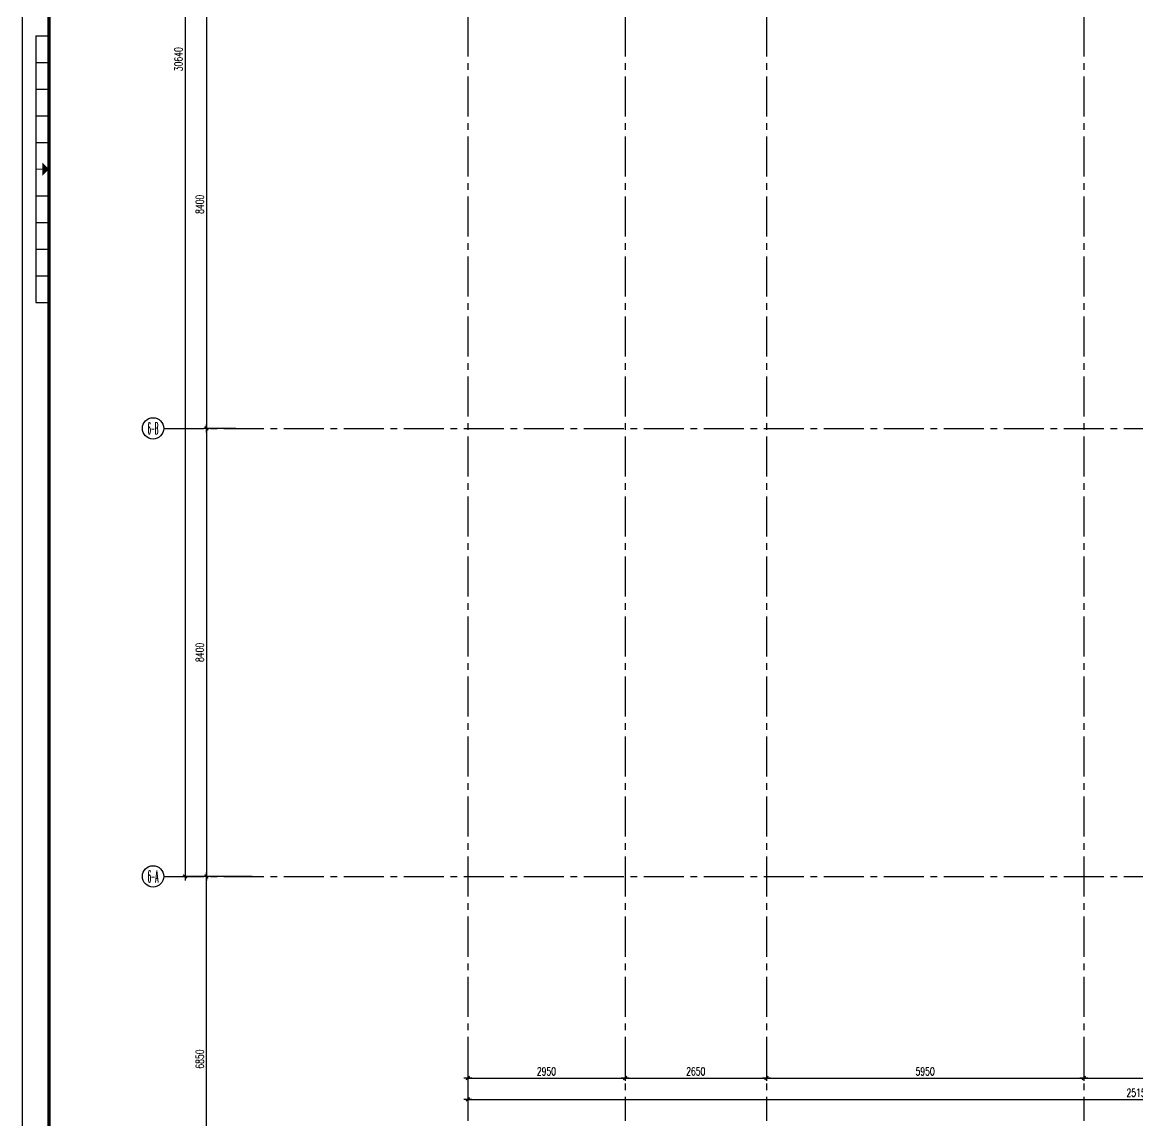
# Model space of a CAD drawing. Extents: x -395226 to -176901, y -140672 to 68263.
# Drawn here: x -395226 to -374314, y 20700 to 41292 of the extents above; entities that cross this region are included whole.
import ezdxf
from ezdxf.enums import TextEntityAlignment as Align

# ---------------------------------------------------------------- set-up
doc = ezdxf.new("R2010")
doc.units = 0
doc.header["$LTSCALE"] = 1000
doc.header["$MEASUREMENT"] = 0
doc.linetypes.add('ACAD_ISO08W100', pattern=[36, 24, -3, 6, -3])
doc.linetypes.add('Plans$0$CENTER2', pattern=[1.125, 0.75, -0.125, 0.125, -0.125])
doc.layers.get('0').update_dxf_attribs({"linetype": 'CONTINUOUS'})
doc.layers.get('Defpoints').update_dxf_attribs({"linetype": 'CONTINUOUS'})
for name, color, linetype in [('A-AXIS', 3, 'CONTINUOUS'), ('A-AXIS-TEXT', 7, 'CONTINUOUS'), ('A-DOTE', 8, 'ACAD_ISO08W100'), ('A-PUB-DIM', 3, 'CONTINUOUS'), ('Plans$0$Grid', 9, 'Plans$0$CENTER2'), ('图框', 7, 'CONTINUOUS')]:
    doc.layers.add(name, color=color, linetype=linetype)
doc.styles.add('COMPLEX', font='COMPLEX')
doc.styles.add('DIM_FONT', font='SIMPLEX', dxfattribs={"width": 0.7, "bigfont": 'GBCBIG'})
doc.dimstyles.new('DIM100', dxfattribs={"dimscale": 100, "dimtxt": 3, "dimasz": 0.01, "dimexe": 1, "dimexo": 1, "dimgap": 1, "dimtad": 1, "dimdec": 0, "dimzin": 0, "dimdsep": 46, "dimtxsty": 'DIM_FONT', "dimblk1": '_DIMX', "dimblk2": '_DIMX', "dimsah": 1, "dimcen": 0.01, "dimclrd": 256, "dimclre": 256, "dimclrt": 7, "dimadec": 0, "dimazin": 0, "dimtfac": 1, "dimtdec": 0, "dimtix": 1, "dimtmove": 2, "dimatfit": 3, "dimldrblk": '_DIMX', "dimfxl": 0, "dimtolj": 1, "dimtzin": 5, "dimarcsym": 0})

# ---------------------------------------------------------------- blocks, each defined once
blk = doc.blocks.new('_DIMX')
blk.add_line((-150, 0), (150, 0))
at = {"const_width": 50}
blk.add_lwpolyline([(-70, -70), (70, 70)], dxfattribs=at)
blk = doc.blocks.new('*D487')
at = {"layer": 'A-PUB-DIM', "lineweight": -2}
for p, q in [((-26848, 6000), (-27448, 6000)), ((-27398, 6000), (-27398, -2399)), ((-26848, -2400), (-27448, -2400))]:
    blk.add_line(p, q, dxfattribs=at)
at = {"layer": 'Defpoints', "color": 0}
for p in [(-26798, 6000), (-27398, -2400), (-26798, -2400)]:
    blk.add_point(p, dxfattribs=at)
at = {"layer": 'A-PUB-DIM', "lineweight": -2, "xscale": 0.5, "yscale": 0.5, "zscale": 0.5}
for p, rotation in [((-27398, 6000), 90), ((-27398, -2400), 270)]:
    blk.add_blockref('_DIMX', p, dxfattribs=dict(at, rotation=rotation))
at = {"layer": 'A-PUB-DIM', "insert": (-27523, 1800), "char_height": 150, "attachment_point": 5, "rotation": 90, "style": 'DIM_FONT'}
blk.add_mtext('\\A1;8400', dxfattribs=at)
blk = doc.blocks.new('*D488')
at = {"layer": 'A-PUB-DIM', "lineweight": -2}
for p, q in [((-26848, -2400), (-27448, -2400)), ((-27398, -2400), (-27398, -10799)), ((-26848, -10800), (-27448, -10800))]:
    blk.add_line(p, q, dxfattribs=at)
at = {"layer": 'Defpoints', "color": 0}
for p in [(-26798, -2400), (-27398, -10800), (-26798, -10800)]:
    blk.add_point(p, dxfattribs=at)
at = {"layer": 'A-PUB-DIM', "lineweight": -2, "xscale": 0.5, "yscale": 0.5, "zscale": 0.5}
for p, rotation in [((-27398, -2400), 90), ((-27398, -10800), 270)]:
    blk.add_blockref('_DIMX', p, dxfattribs=dict(at, rotation=rotation))
at = {"layer": 'A-PUB-DIM', "insert": (-27523, -6600), "char_height": 150, "attachment_point": 5, "rotation": 90, "style": 'DIM_FONT'}
blk.add_mtext('\\A1;8400', dxfattribs=at)
blk = doc.blocks.new('*D489')
at = {"layer": 'A-PUB-DIM', "lineweight": -2}
for p, q in [((-26540, 19840), (-27848, 19840)), ((-27798, 19840), (-27798, -10799)), ((-26540, -10800), (-27848, -10800))]:
    blk.add_line(p, q, dxfattribs=at)
at = {"layer": 'Defpoints', "color": 0}
for p in [(-26490, 19840), (-27798, -10800), (-26490, -10800)]:
    blk.add_point(p, dxfattribs=at)
at = {"layer": 'A-PUB-DIM', "lineweight": -2, "xscale": 0.5, "yscale": 0.5, "zscale": 0.5}
for p, rotation in [((-27798, 19840), 90), ((-27798, -10800), 270)]:
    blk.add_blockref('_DIMX', p, dxfattribs=dict(at, rotation=rotation))
at = {"layer": 'A-PUB-DIM', "insert": (-27923, 4520), "char_height": 150, "attachment_point": 5, "rotation": 90, "style": 'DIM_FONT'}
blk.add_mtext('\\A1;30640', dxfattribs=at)
blk = doc.blocks.new('_AXISO')
blk.add_circle((0, 0), 0.5)
at = {"layer": 'A-AXIS-TEXT', "style": 'COMPLEX', "width": 1.041667}
blk.add_attdef('A', text='', height=0.56, dxfattribs=at).set_placement((-0.25, -0.28), (0.25, -0.28), align=Align.FIT)
blk = doc.blocks.new('*D496')
at = {"layer": 'A-PUB-DIM', "lineweight": -2}
for p, q in [((-22498, -14103), (-22498, -14630)), ((-19548, -14103), (-19548, -14630)), ((-22498, -14580), (-19549, -14580))]:
    blk.add_line(p, q, dxfattribs=at)
at = {"layer": 'Defpoints', "color": 0}
for p in [(-22498, -14053), (-19548, -14053), (-19548, -14580)]:
    blk.add_point(p, dxfattribs=at)
at = {"layer": 'A-PUB-DIM', "lineweight": -2, "xscale": 0.5, "yscale": 0.5, "zscale": 0.5, "rotation": 180}
blk.add_blockref('_DIMX', (-22498, -14580), dxfattribs=at)
at = {"layer": 'A-PUB-DIM', "lineweight": -2, "xscale": 0.5, "yscale": 0.5, "zscale": 0.5}
blk.add_blockref('_DIMX', (-19548, -14580), dxfattribs=at)
at = {"layer": 'A-PUB-DIM', "insert": (-21023, -14455), "char_height": 150, "attachment_point": 5, "style": 'DIM_FONT'}
blk.add_mtext('\\A1;2950', dxfattribs=at)
blk = doc.blocks.new('*D497')
at = {"layer": 'A-PUB-DIM', "lineweight": -2}
for p, q in [((-19548, -14103), (-19548, -14630)), ((-16898, -14103), (-16898, -14630)), ((-19548, -14580), (-16899, -14580))]:
    blk.add_line(p, q, dxfattribs=at)
at = {"layer": 'Defpoints', "color": 0}
for p in [(-19548, -14053), (-16898, -14053), (-16898, -14580)]:
    blk.add_point(p, dxfattribs=at)
at = {"layer": 'A-PUB-DIM', "lineweight": -2, "xscale": 0.5, "yscale": 0.5, "zscale": 0.5, "rotation": 180}
blk.add_blockref('_DIMX', (-19548, -14580), dxfattribs=at)
at = {"layer": 'A-PUB-DIM', "lineweight": -2, "xscale": 0.5, "yscale": 0.5, "zscale": 0.5}
blk.add_blockref('_DIMX', (-16898, -14580), dxfattribs=at)
at = {"layer": 'A-PUB-DIM', "insert": (-18223, -14455), "char_height": 150, "attachment_point": 5, "style": 'DIM_FONT'}
blk.add_mtext('\\A1;2650', dxfattribs=at)
blk = doc.blocks.new('*D498')
at = {"layer": 'A-PUB-DIM', "lineweight": -2}
for p, q in [((-16898, -14103), (-16898, -14630)), ((-10948, -14103), (-10948, -14630)), ((-16898, -14580), (-10949, -14580))]:
    blk.add_line(p, q, dxfattribs=at)
at = {"layer": 'Defpoints', "color": 0}
for p in [(-16898, -14053), (-10948, -14053), (-10948, -14580)]:
    blk.add_point(p, dxfattribs=at)
at = {"layer": 'A-PUB-DIM', "lineweight": -2, "xscale": 0.5, "yscale": 0.5, "zscale": 0.5, "rotation": 180}
blk.add_blockref('_DIMX', (-16898, -14580), dxfattribs=at)
at = {"layer": 'A-PUB-DIM', "lineweight": -2, "xscale": 0.5, "yscale": 0.5, "zscale": 0.5}
blk.add_blockref('_DIMX', (-10948, -14580), dxfattribs=at)
at = {"layer": 'A-PUB-DIM', "insert": (-13923, -14455), "char_height": 150, "attachment_point": 5, "style": 'DIM_FONT'}
blk.add_mtext('\\A1;5950', dxfattribs=at)
blk = doc.blocks.new('*D499')
at = {"layer": 'A-PUB-DIM', "lineweight": -2}
for p, q in [((-10948, -14103), (-10948, -14630)), ((-6548, -14103), (-6548, -14630)), ((-10948, -14580), (-6549, -14580))]:
    blk.add_line(p, q, dxfattribs=at)
at = {"layer": 'Defpoints', "color": 0}
for p in [(-10948, -14053), (-6548, -14053), (-6548, -14580)]:
    blk.add_point(p, dxfattribs=at)
at = {"layer": 'A-PUB-DIM', "lineweight": -2, "xscale": 0.5, "yscale": 0.5, "zscale": 0.5, "rotation": 180}
blk.add_blockref('_DIMX', (-10948, -14580), dxfattribs=at)
at = {"layer": 'A-PUB-DIM', "lineweight": -2, "xscale": 0.5, "yscale": 0.5, "zscale": 0.5}
blk.add_blockref('_DIMX', (-6548, -14580), dxfattribs=at)
at = {"layer": 'A-PUB-DIM', "insert": (-8748, -14455), "char_height": 150, "attachment_point": 5, "style": 'DIM_FONT'}
blk.add_mtext('\\A1;4400', dxfattribs=at)
blk = doc.blocks.new('*D502')
at = {"layer": 'A-PUB-DIM', "lineweight": -2}
for p, q in [((-22498, -13878), (-22498, -15030)), ((2652, -13878), (2652, -15030)), ((-22498, -14980), (2651, -14980))]:
    blk.add_line(p, q, dxfattribs=at)
at = {"layer": 'Defpoints', "color": 0}
for p in [(-22498, -13828), (2652, -13828), (2652, -14980)]:
    blk.add_point(p, dxfattribs=at)
at = {"layer": 'A-PUB-DIM', "lineweight": -2, "xscale": 0.5, "yscale": 0.5, "zscale": 0.5, "rotation": 180}
blk.add_blockref('_DIMX', (-22498, -14980), dxfattribs=at)
at = {"layer": 'A-PUB-DIM', "lineweight": -2, "xscale": 0.5, "yscale": 0.5, "zscale": 0.5}
blk.add_blockref('_DIMX', (2652, -14980), dxfattribs=at)
at = {"layer": 'A-PUB-DIM', "insert": (-9923, -14855), "char_height": 150, "attachment_point": 5, "style": 'DIM_FONT'}
blk.add_mtext('\\A1;25150', dxfattribs=at)
blk = doc.blocks.new('*D475')
at = {"layer": 'A-PUB-DIM', "lineweight": -2}
for p, q in [((-26848, -10800), (-27448, -10800)), ((-27398, -17650), (-27398, -10800)), ((-26848, -17650), (-27448, -17650))]:
    blk.add_line(p, q, dxfattribs=at)
at = {"layer": 'Defpoints', "color": 0}
for p in [(-27398, -10800), (-26798, -10800), (-26798, -17650)]:
    blk.add_point(p, dxfattribs=at)
at = {"layer": 'A-PUB-DIM', "lineweight": -2, "xscale": 0.5, "yscale": 0.5, "zscale": 0.5}
for p, rotation in [((-27398, -10800), 90), ((-27398, -17650), 270)]:
    blk.add_blockref('_DIMX', p, dxfattribs=dict(at, rotation=rotation))
at = {"layer": 'A-PUB-DIM', "insert": (-27523, -14225), "char_height": 150, "attachment_point": 5, "rotation": 90, "style": 'DIM_FONT'}
blk.add_mtext('\\A1;6850', dxfattribs=at)
blk = doc.blocks.new('TJAD_TK_A0')
at = {"layer": '图框'}
for p, q in [((1517.5, -436.65), (1517.5, -431.65)), ((1527.5, -436.65), (1527.5, -431.65)), ((1537.5, -436.65), (1537.5, -431.65)), ((1547.5, -436.65), (1547.5, -431.65)), ((1557.5, -436.65), (1557.5, -431.65)), ((1577.5, -436.65), (1577.5, -431.65)), ((1587.5, -436.65), (1587.5, -431.65)), ((1597.5, -436.65), (1597.5, -431.65)), ((1607.5, -436.65), (1607.5, -431.65)), ((1617.5, -436.65), (1617.5, -431.65)), ((1517.5, -436.65), (1617.5, -436.65)), ((973, -441.7), (2162, -441.7))]:
    blk.add_line(p, q, dxfattribs=at)
at = {"layer": '图框', "const_width": 1.2}
blk.add_lwpolyline([(2152, -431.7), (2152, 389.3), (998, 389.3), (998, -431.7)], close=True, dxfattribs=at)
at = {"layer": '图框', "const_width": 0.3}
blk.add_lwpolyline([(1567.5, -434.15), (1567.5, -436.65)], dxfattribs=at)
at = {"layer": '图框'}
blk.add_solid([(1570, -434.15), (1565, -434.15), (1567.5, -431.65)], dxfattribs=at)
blk = doc.blocks.new('TK-A0')
at = {"layer": '图框', "xscale": 50, "yscale": 50, "zscale": 50, "rotation": 270}
blk.add_blockref('TJAD_TK_A0', (1060, 108100), dxfattribs=at)
blk = doc.blocks.new('Grid')
at = {"layer": 'Plans$0$Grid', "color": 8}
for p, q in [((-22498.2, 23320), (-22498.2, -15380)), ((-19548.2, 23320), (-19548.2, -15380)), ((-16898.2, 23320), (-16898.2, -15380)), ((-10948.2, 23320), (-10948.2, -15380)), ((-28198.2, -2400), (8601.8, -2400)), ((-28198.2, -10800), (8601.8, -10800))]:
    blk.add_line(p, q, dxfattribs=at)
at = {"layer": 'A-AXIS'}
ref = blk.add_blockref('_AXISO', (-28398.2, -2400), dxfattribs=dict(at, xscale=400.0000000232831, yscale=399.9999999941792, zscale=400))
ref.add_attrib('A', '6-B', dxfattribs={"layer": 'A-AXIS-TEXT', "height": 224, "style": 'COMPLEX', "width": 0.292092}).set_placement((-28498.2, -2512), (-28301.9, -2512), align=Align.FIT)
ref = blk.add_blockref('_AXISO', (-28398.2, -10800), dxfattribs=dict(at, xscale=400.0000000232831, yscale=399.9999999941792, zscale=400))
ref.add_attrib('A', '6-A', dxfattribs={"layer": 'A-AXIS-TEXT', "height": 224, "style": 'COMPLEX', "width": 0.287528}).set_placement((-28498.2, -10912), (-28301.9, -10912), align=Align.FIT)
at = {"layer": 'A-PUB-DIM'}
for base, p1, p2, angle, picture, middle in [((-27798.2, -10800), (-26489.8, 19840), (-26489.8, -10800), 90, '*D489', (-27923.2, 4520)), ((-27398.2, -2400), (-26797.5, 6000), (-26797.5, -2400), 90, '*D487', (-27523.2, 1800)), ((-27398.2, -10800), (-26797.5, -2400), (-26797.5, -10800), 90, '*D488', (-27523.2, -6600)), ((-27398.2, -10800), (-26797.5, -17650), (-26797.5, -10800), 270, '*D475', (-27523.2, -14225))]:
    dim = blk.add_linear_dim(base=base, p1=p1, p2=p2, angle=angle, dimstyle='DIM100', override={"dimscale": 50, "dimclrt": 256}, dxfattribs=at)
    dim.commit()
    dim.dimension.update_dxf_attribs({"geometry": picture, "text_midpoint": middle})
for base, p1, p2, picture, middle in [((2651.8, -14980), (-22498.2, -13827.7), (2651.8, -13827.7), '*D502', (-9923.2, -14855)), ((-19548.2, -14580), (-22498.2, -14053.5), (-19548.2, -14053.5), '*D496', (-21023.2, -14455)), ((-16898.2, -14580), (-19548.2, -14053.5), (-16898.2, -14053.5), '*D497', (-18223.2, -14455)), ((-10948.2, -14580), (-16898.2, -14053.5), (-10948.2, -14053.5), '*D498', (-13923.2, -14455)), ((-6548.2, -14580), (-10948.2, -14053.5), (-6548.2, -14053.5), '*D499', (-8748.2, -14455))]:
    dim = blk.add_linear_dim(base=base, p1=p1, p2=p2, dimstyle='DIM100', override={"dimscale": 50, "dimclrt": 256}, dxfattribs=at)
    dim.commit()
    dim.dimension.update_dxf_attribs({"geometry": picture, "text_midpoint": middle})

msp = doc.modelspace()

# ---------------------------------------------------------------- block references
msp.add_blockref('TK-A0', (-374200.7, 8812.9))
at = {"layer": 'A-DOTE'}
msp.add_blockref('Grid', (-364376, 36079.8), dxfattribs=at)

doc.saveas('drawing.dxf')
